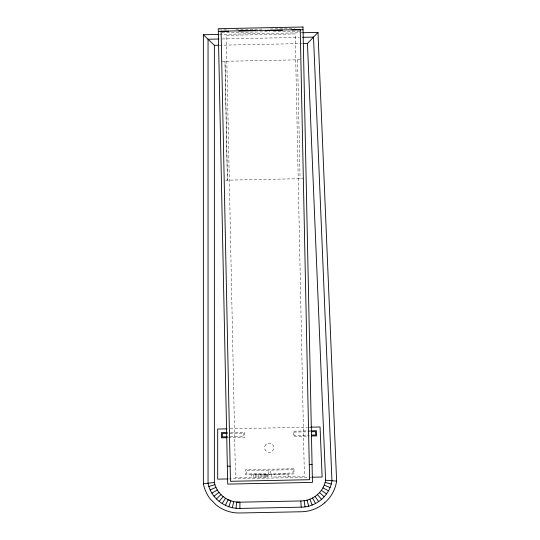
<?xml version="1.0" encoding="UTF-8"?>
<svg xmlns="http://www.w3.org/2000/svg" width="540" height="540" viewBox="0 0 540 540"><rect width="100%" height="100%" fill="white"/><g stroke="black" fill="none" stroke-linecap="round" stroke-linejoin="round"><path stroke-width="0.41" stroke-dasharray="2.7 2.03" d="M219.119 29.997L228.346 29.815M235.899 29.66L261.907 29.14M270.297 28.971L294.624 28.478M221.974 32.697L269.966 31.725M273.334 31.658L300.274 31.118M219.388 34.418L302.819 32.738M222.271 38.948L299.288 37.395M219.388 45.232L302.427 43.558M221.731 61.358L300.051 59.785M225.754 180.198L303.338 178.632M230.269 428.787L307.469 427.228M308.306 427.214L310.824 427.16M230.58 432.452L244.735 432.169L244.843 437.346L228.11 437.683M310.649 430.839L293.153 431.19L293.26 436.367L309.163 436.05M229.784 433.39L243.824 433.107L243.891 436.442L228.15 436.759M310.628 431.757L294.104 432.095L294.179 435.429L309.096 435.132M228.636 478.913L311.182 477.252M297.601 59.832L300.071 178.7M288.09 476.705L288.036 473.951L251.728 474.687L251.782 477.441M271.742 474.282L271.802 477.036L304.385 476.381L295.198 33.932L226.307 35.323L235.494 477.765L268.076 477.11L268.016 474.356M267.307 474.37L267.361 477.124M266.436 474.39L266.49 477.144M265.417 474.41L265.478 477.164M264.269 474.431L264.323 477.185M262.987 474.458L263.048 477.212M261.596 474.485L261.657 477.239M260.104 474.518L260.165 477.272M258.532 474.545L258.593 477.299M256.892 474.579L256.952 477.333M255.197 474.613L255.258 477.367M253.469 474.647L253.53 477.401M265.916 444.542L265.194 445.507A4.536 4.536 0 0 0 265.295 450.097L267.03 451.744A4.718 4.718 0 0 0 271.694 451.649L273.362 449.935A4.536 4.536 0 0 0 273.267 445.345L271.526 443.705A4.718 4.718 0 0 0 266.868 443.792L265.916 444.542M293.935 468.747L245.518 469.726L245.626 474.896L294.043 473.924L293.935 468.747M268.812 470.171L246.47 470.624L246.537 473.965L268.88 473.513L268.812 470.171M293.024 469.685L270.675 470.138L270.743 473.472L293.092 473.026L293.024 469.685M227.387 180.164L224.998 61.297L227.387 180.164"/><path stroke-width="0.81" d="M218.923 39.015L208.042 39.238L208.042 483.233C210.728 497.927 225.045 508.984 239.882 508.41L239.935 502.173L300.854 500.951C312.633 500.999 323.771 491.96 325.6 480.229L307.456 43.456L317.986 32.434L336.623 481.113A35.579 35.579 0 0 1 327.726 499.838L324.716 502.801M236.041 508.262L236.655 502.045L239.935 502.173C228.163 502.713 216.668 494.114 214.36 482.47L214.36 45.333L203.378 34.742L203.378 483.8A35.545 35.545 0 0 0 210.256 498.98L216.175 504.988A36.68 36.68 0 0 0 239.841 512.987L301.401 511.758A36.639 36.639 0 0 0 324.722 502.808M239.882 508.41L301.172 507.175C316.015 507.155 329.866 495.531 331.945 480.742L313.517 37.111L302.636 37.328M232.376 507.701L233.719 501.593M228.805 506.716L230.864 500.81L228.116 499.696L225.369 505.325M222.129 503.557L225.524 498.278M219.119 501.417L223.121 496.571M216.385 498.953L220.928 494.6M213.962 496.186L218.99 492.386M211.876 493.162L217.33 489.969M210.175 489.915L215.96 487.37M208.865 486.5L214.913 484.637M203.378 483.8L214.367 482.47M218.309 31.455L228.683 31.253M238.781 31.043L255.623 30.706M265.727 30.503L282.569 30.166M291.829 29.977L303.041 29.754M203.378 34.742L218.552 34.432M302.819 32.738L317.986 32.434M214.36 45.333L218.558 45.259M303.25 43.558L307.456 43.456M226.915 428.855L217.688 429.037L217.688 479.135L227.792 478.933M310.824 427.16L320.051 426.978L322.13 477.029L312.026 477.232M227.246 432.52L221.413 432.641L221.413 437.812L227.273 437.697M311.479 430.826L316.481 430.724L316.69 435.895L311.675 435.996M227.3 433.438L222.345 433.539L222.345 436.88L227.32 436.779M311.452 431.744L315.583 431.656L315.725 434.997L311.58 435.078M227.333 466.223L230.128 466.169M309.272 464.569L312.066 464.515M325.586 480.229L336.623 481.113M325.127 482.416L331.256 484.029M324.196 485.19L330.089 487.499M322.94 487.836L328.516 490.813M321.381 490.327L326.565 493.918M319.531 492.615L324.257 496.78M317.425 494.674L321.624 499.351M315.097 496.476L318.708 501.606M312.559 497.995L315.542 503.51M309.865 499.217L312.167 505.035M307.044 500.121L308.644 506.162M304.135 500.688L305.006 506.878M300.854 500.951L301.172 507.175M302.987 27L218.248 28.708L227.704 484.11L312.437 482.402L302.987 27M300.247 29.606L221.096 31.199L230.445 481.302L309.589 479.709L300.247 29.606"/></g></svg>
